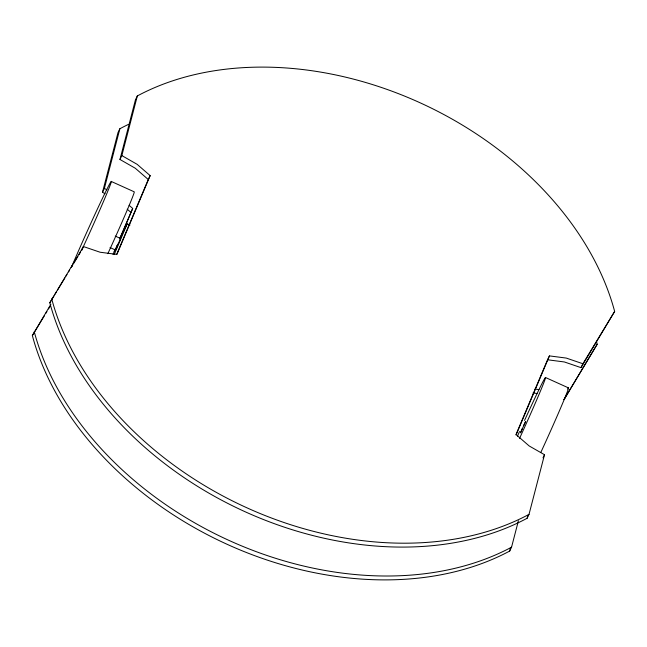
<?xml version="1.0" encoding="UTF-8"?>
<svg xmlns="http://www.w3.org/2000/svg" width="647" height="647" viewBox="0 0 647 647"><rect width="100%" height="100%" fill="white"/><g stroke="black" fill="none" stroke-linecap="round" stroke-linejoin="round"><path stroke-width="0.97" d="M105.049 193.744L102.493 192.28L117.989 132.627L119.873 128.737A302.464 220.126 25.9 0 1 128.51 124.361M102.493 192.28L104.385 188.39L119.873 128.737M116.589 254.595L148.268 179.51L135.288 168.244L119.962 159.477L135.449 99.816L137.334 95.934A302.464 220.126 25.9 0 1 614.65 311.433L581.006 367.633L564.37 361.964L547.548 359.781L515.869 434.865M119.962 159.477L121.846 155.587L137.334 95.934M50.895 304.236L32.35 335.567A302.464 220.126 25.9 0 0 509.666 551.066L510.426 548.13M509.666 551.066L511.551 547.184L518.409 520.778M121.846 155.587L137.18 164.354L150.161 175.628L116.913 254.417L100.099 252.233L83.455 246.564L49.811 302.764A302.464 220.126 25.9 0 0 527.127 518.263L527.887 515.327M527.127 518.263L529.011 514.373L544.507 454.72L529.173 445.953L516.193 434.687L549.44 355.899L566.254 358.074L582.898 363.743L614.65 311.433M110.03 247.558L115.465 250.017L115.781 249.127M115.223 236.082L120.657 238.541L115.465 250.017M113.023 254.457L115.344 248.966M119.986 237.967L132.692 208.431L129.093 205.301M116.072 247.825L117.139 245.286M120.027 238.46L132.692 208.431M114.39 254.15L127.192 223.822L129.95 225.059M116.177 248.165L117.989 244.032M522.339 428.395L520.487 432.875L525.679 421.399L523.69 425.419M119.299 241.202L120.657 238.541M81.571 250.454L83.455 246.564M148.268 179.51L150.161 175.628M120.059 238.5L127.192 223.822M114.187 251.707L115.692 248.602M547.548 359.781L549.44 355.899M563.925 399.66L597.189 344.236A302.464 220.126 25.9 0 0 596.429 341.479M581.006 367.633L582.898 363.743M597.189 344.236L564.063 399.579M542.995 457.833L544.507 454.72M49.811 302.764L53.976 295.905M55.019 294.191L56.58 291.611M57.623 289.896L64.91 277.895M65.954 276.18L66.989 274.465M68.558 271.894L69.593 270.179M71.154 267.599L72.715 265.027M73.758 263.313L77.923 256.455M78.966 254.74L80.527 252.168M32.35 335.567L44.319 315.841M45.888 313.269L46.924 311.555M48.485 308.983L50.054 306.411M534.94 389.082L538.902 389.599M533.055 392.972L537.01 393.481M111.308 181.475L134.277 191.844A54.485 1.431 -65.7 0 1 107.855 253.648M545.534 377.524L568.495 387.893M104.385 188.39L106.941 189.854M127.2 209.183L130.807 212.313M511.551 547.184A302.464 220.126 25.9 0 1 34.234 331.676M71.68 266.766A54.485 1.431 -65.7 0 1 101.126 201.128A54.485 1.431 -65.7 0 1 109.028 188.148A54.485 1.431 -65.7 0 1 81.498 250.624M524.547 420.445A54.485 1.431 -65.7 0 1 545.405 378.301A54.485 1.431 -65.7 0 1 519.525 438.423M517.463 436.159A54.485 1.431 -65.7 0 1 519.525 431.549M567.573 389.041A54.485 1.431 -65.7 0 1 540.852 452.358M529.011 514.373A302.464 220.126 25.9 0 1 51.703 298.874"/></g></svg>
